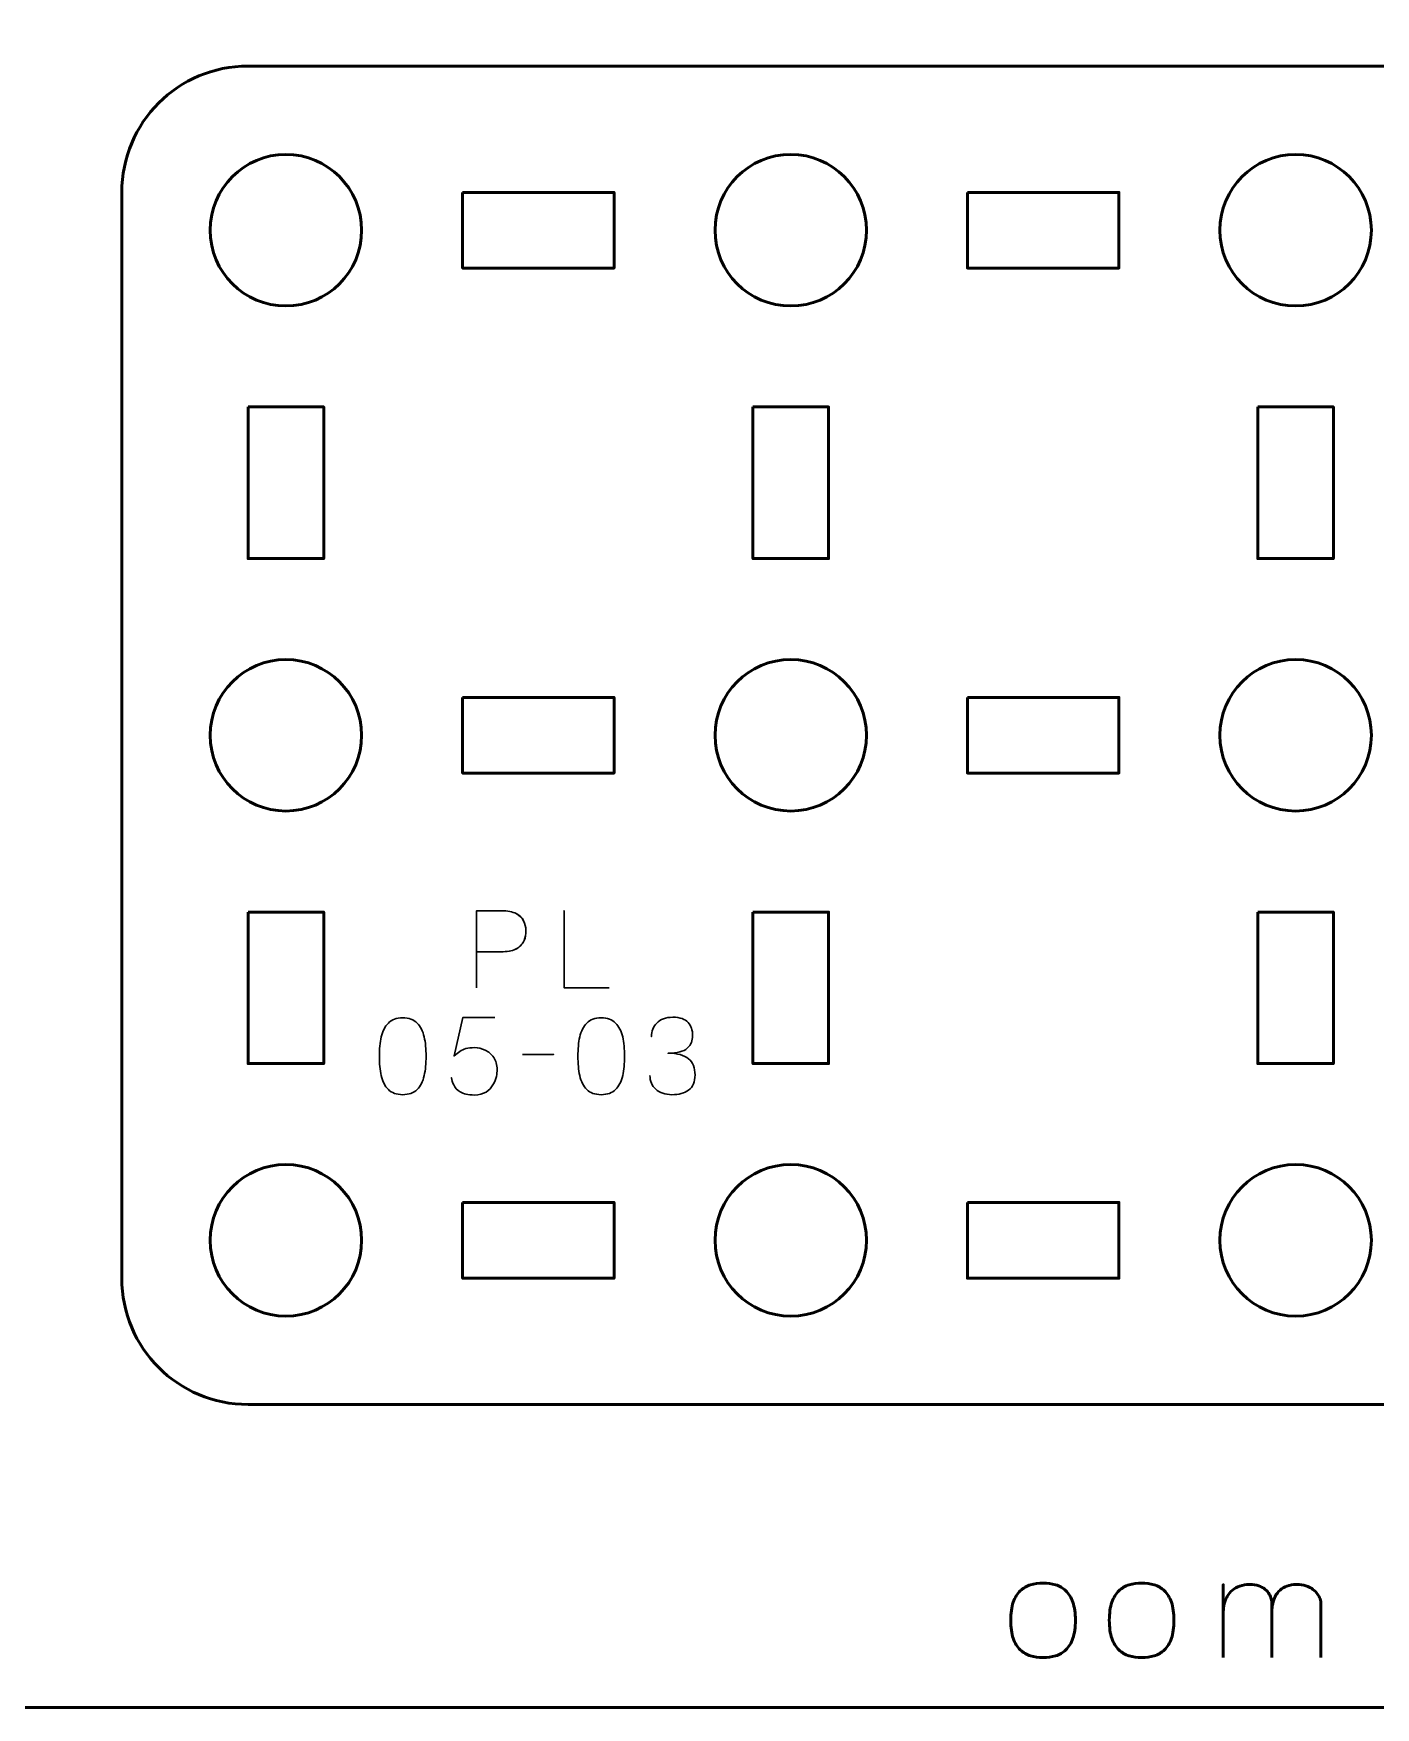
# Model space of a CAD drawing. Header units: centimetres. Extents: x -21 to 0, y -29.7 to 0.
# Drawn here: x -10.5 to -5.18, y -29.7 to -23.07 of the extents above; entities that cross this region are included whole.
import ezdxf

# ---------------------------------------------------------------- set-up
doc = ezdxf.new("R2010")
doc.units = ezdxf.units.CM
doc.header["$MEASUREMENT"] = 0
doc.layers.add('Layer 1', color=7, linetype='Continuous')

msp = doc.modelspace()

# ---------------------------------------------------------------- linework, layer by layer
at = {"layer": 'Layer 1', "color": 22, "lineweight": 53}
msp.add_open_spline([(-21.00003, -29.19996), (-21.00003, -29.19996), (-21.00003, -0.49992), (-21.00003, -0.49992), (-21.00003, -0.49992), (-21.00003, -0.22295), (-20.77694, 0.00004), (-20.49994, 0.00004), (-20.49994, 0.00004), (-20.49994, 0.00004), (-0.50008, 0.00004), (-0.50008, 0.00004), (-0.50008, 0.00004), (-0.22294, 0.00004), (0.00002, -0.22295), (0.00002, -0.49992), (0.00002, -0.49992), (0.00002, -0.49992), (0.00002, -29.19996), (0.00002, -29.19996), (0.00002, -29.19996), (0.00002, -29.47696), (-0.22294, -29.70005), (-0.50008, -29.70005), (-0.50008, -29.70005), (-0.50008, -29.70005), (-20.49994, -29.70005), (-20.49994, -29.70005), (-20.49994, -29.70005), (-20.77694, -29.70005), (-21.00003, -29.47696), (-21.00003, -29.19996)], degree=3, knots=[0, 0, 0, 0, 0.125, 0.125, 0.125, 0.125, 0.25, 0.25, 0.25, 0.25, 0.375, 0.375, 0.375, 0.375, 0.5, 0.5, 0.5, 0.5, 0.625, 0.625, 0.625, 0.625, 0.75, 0.75, 0.75, 0.75, 0.875, 0.875, 0.875, 0.875, 1, 1, 1, 1], dxfattribs=at)
at = {"layer": 'Layer 1', "color": 114, "lineweight": 53}
msp.add_open_spline([(-9.64997, -23.19996), (-9.64997, -23.19996), (-1.35007, -23.19996), (-1.35007, -23.19996), (-1.35007, -23.19996), (-1.07307, -23.19996), (-0.84997, -23.42305), (-0.84997, -23.70005), (-0.84997, -23.70005), (-0.84997, -23.70005), (-0.84997, -27.99991), (-0.84997, -27.99991), (-0.84997, -27.99991), (-0.84997, -28.27705), (-1.07307, -28.50001), (-1.35007, -28.50001), (-1.35007, -28.50001), (-1.35007, -28.50001), (-9.64997, -28.50001), (-9.64997, -28.50001), (-9.64997, -28.50001), (-9.92697, -28.50001), (-10.15007, -28.27705), (-10.15007, -27.99991), (-10.15007, -27.99991), (-10.15007, -27.99991), (-10.15007, -23.70005), (-10.15007, -23.70005), (-10.15007, -23.70005), (-10.15007, -23.42305), (-9.92697, -23.19996), (-9.64997, -23.19996)], degree=3, knots=[0, 0, 0, 0, 0.125, 0.125, 0.125, 0.125, 0.25, 0.25, 0.25, 0.25, 0.375, 0.375, 0.375, 0.375, 0.5, 0.5, 0.5, 0.5, 0.625, 0.625, 0.625, 0.625, 0.75, 0.75, 0.75, 0.75, 0.875, 0.875, 0.875, 0.875, 1, 1, 1, 1], dxfattribs=at)
at = {"layer": 'Layer 1', "lineweight": 53}
for points in [[(-9.20004, -23.84999), (-9.20004, -24.01576), (-9.33427, -24.14999), (-9.50004, -24.14999), (-9.50004, -24.14999), (-9.6657, -24.14999), (-9.80004, -24.01576), (-9.80004, -23.84999), (-9.80004, -23.84999), (-9.80004, -23.68432), (-9.6657, -23.54998), (-9.50004, -23.54998), (-9.50004, -23.54998), (-9.33427, -23.54998), (-9.20004, -23.68432), (-9.20004, -23.84999)], [(-7.19996, -23.84999), (-7.19996, -24.01576), (-7.33434, -24.14999), (-7.49997, -24.14999), (-7.49997, -24.14999), (-7.66574, -24.14999), (-7.79997, -24.01576), (-7.79997, -23.84999), (-7.79997, -23.84999), (-7.79997, -23.68432), (-7.66574, -23.54998), (-7.49997, -23.54998), (-7.49997, -23.54998), (-7.33434, -23.54998), (-7.19996, -23.68432), (-7.19996, -23.84999)], [(-5.20004, -23.84999), (-5.20004, -24.01576), (-5.33438, -24.14999), (-5.50003, -24.14999), (-5.50003, -24.14999), (-5.66566, -24.14999), (-5.80004, -24.01576), (-5.80004, -23.84999), (-5.80004, -23.84999), (-5.80004, -23.68432), (-5.66566, -23.54998), (-5.50003, -23.54998), (-5.50003, -23.54998), (-5.33438, -23.54998), (-5.20004, -23.68432), (-5.20004, -23.84999)], [(-8.80002, -23.70005), (-8.80002, -23.70005), (-8.20002, -23.70005), (-8.20002, -23.70005), (-8.20002, -23.70005), (-8.20002, -23.70005), (-8.20002, -24.00006), (-8.20002, -24.00006), (-8.20002, -24.00006), (-8.20002, -24.00006), (-8.80002, -24.00006), (-8.80002, -24.00006), (-8.80002, -24.00006), (-8.80002, -24.00006), (-8.80002, -23.70005), (-8.80002, -23.70005)], [(-6.80006, -23.70005), (-6.80006, -23.70005), (-6.20005, -23.70005), (-6.20005, -23.70005), (-6.20005, -23.70005), (-6.20005, -23.70005), (-6.20005, -24.00006), (-6.20005, -24.00006), (-6.20005, -24.00006), (-6.20005, -24.00006), (-6.80006, -24.00006), (-6.80006, -24.00006), (-6.80006, -24.00006), (-6.80006, -24.00006), (-6.80006, -23.70005), (-6.80006, -23.70005)], [(-9.64997, -24.55), (-9.64997, -24.55), (-9.34997, -24.55), (-9.34997, -24.55), (-9.34997, -24.55), (-9.34997, -24.55), (-9.34997, -25.15001), (-9.34997, -25.15001), (-9.34997, -25.15001), (-9.34997, -25.15001), (-9.64997, -25.15001), (-9.64997, -25.15001), (-9.64997, -25.15001), (-9.64997, -25.15001), (-9.64997, -24.55), (-9.64997, -24.55)], [(-7.65004, -24.55), (-7.65004, -24.55), (-7.35004, -24.55), (-7.35004, -24.55), (-7.35004, -24.55), (-7.35004, -24.55), (-7.35004, -25.15001), (-7.35004, -25.15001), (-7.35004, -25.15001), (-7.35004, -25.15001), (-7.65004, -25.15001), (-7.65004, -25.15001), (-7.65004, -25.15001), (-7.65004, -25.15001), (-7.65004, -24.55), (-7.65004, -24.55)], [(-5.65011, -24.55), (-5.65011, -24.55), (-5.35011, -24.55), (-5.35011, -24.55), (-5.35011, -24.55), (-5.35011, -24.55), (-5.35011, -25.15001), (-5.35011, -25.15001), (-5.35011, -25.15001), (-5.35011, -25.15001), (-5.65011, -25.15001), (-5.65011, -25.15001), (-5.65011, -25.15001), (-5.65011, -25.15001), (-5.65011, -24.55), (-5.65011, -24.55)], [(-9.20004, -25.85006), (-9.20004, -26.01569), (-9.33427, -26.15006), (-9.50004, -26.15006), (-9.50004, -26.15006), (-9.6657, -26.15006), (-9.80004, -26.01569), (-9.80004, -25.85006), (-9.80004, -25.85006), (-9.80004, -25.68429), (-9.6657, -25.55006), (-9.50004, -25.55006), (-9.50004, -25.55006), (-9.33427, -25.55006), (-9.20004, -25.68429), (-9.20004, -25.85006)], [(-7.19996, -25.85006), (-7.19996, -26.01569), (-7.33434, -26.15006), (-7.49997, -26.15006), (-7.49997, -26.15006), (-7.66574, -26.15006), (-7.79997, -26.01569), (-7.79997, -25.85006), (-7.79997, -25.85006), (-7.79997, -25.68429), (-7.66574, -25.55006), (-7.49997, -25.55006), (-7.49997, -25.55006), (-7.33434, -25.55006), (-7.19996, -25.68429), (-7.19996, -25.85006)], [(-5.20004, -25.85006), (-5.20004, -26.01569), (-5.33438, -26.15006), (-5.50003, -26.15006), (-5.50003, -26.15006), (-5.66566, -26.15006), (-5.80004, -26.01569), (-5.80004, -25.85006), (-5.80004, -25.85006), (-5.80004, -25.68429), (-5.66566, -25.55006), (-5.50003, -25.55006), (-5.50003, -25.55006), (-5.33438, -25.55006), (-5.20004, -25.68429), (-5.20004, -25.85006)], [(-8.80002, -25.69999), (-8.80002, -25.69999), (-8.20002, -25.69999), (-8.20002, -25.69999), (-8.20002, -25.69999), (-8.20002, -25.69999), (-8.20002, -25.99999), (-8.20002, -25.99999), (-8.20002, -25.99999), (-8.20002, -25.99999), (-8.80002, -25.99999), (-8.80002, -25.99999), (-8.80002, -25.99999), (-8.80002, -25.99999), (-8.80002, -25.69999), (-8.80002, -25.69999)], [(-6.80006, -25.69999), (-6.80006, -25.69999), (-6.20005, -25.69999), (-6.20005, -25.69999), (-6.20005, -25.69999), (-6.20005, -25.69999), (-6.20005, -25.99999), (-6.20005, -25.99999), (-6.20005, -25.99999), (-6.20005, -25.99999), (-6.80006, -25.99999), (-6.80006, -25.99999), (-6.80006, -25.99999), (-6.80006, -25.99999), (-6.80006, -25.69999), (-6.80006, -25.69999)], [(-9.64997, -26.54997), (-9.64997, -26.54997), (-9.34997, -26.54997), (-9.34997, -26.54997), (-9.34997, -26.54997), (-9.34997, -26.54997), (-9.34997, -27.14997), (-9.34997, -27.14997), (-9.34997, -27.14997), (-9.34997, -27.14997), (-9.64997, -27.14997), (-9.64997, -27.14997), (-9.64997, -27.14997), (-9.64997, -27.14997), (-9.64997, -26.54997), (-9.64997, -26.54997)], [(-7.65004, -26.54997), (-7.65004, -26.54997), (-7.35004, -26.54997), (-7.35004, -26.54997), (-7.35004, -26.54997), (-7.35004, -26.54997), (-7.35004, -27.14997), (-7.35004, -27.14997), (-7.35004, -27.14997), (-7.35004, -27.14997), (-7.65004, -27.14997), (-7.65004, -27.14997), (-7.65004, -27.14997), (-7.65004, -27.14997), (-7.65004, -26.54997), (-7.65004, -26.54997)], [(-5.65011, -26.54997), (-5.65011, -26.54997), (-5.35011, -26.54997), (-5.35011, -26.54997), (-5.35011, -26.54997), (-5.35011, -26.54997), (-5.35011, -27.14997), (-5.35011, -27.14997), (-5.35011, -27.14997), (-5.35011, -27.14997), (-5.65011, -27.14997), (-5.65011, -27.14997), (-5.65011, -27.14997), (-5.65011, -27.14997), (-5.65011, -26.54997), (-5.65011, -26.54997)], [(-9.20004, -27.84999), (-9.20004, -28.01565), (-9.33427, -28.14998), (-9.50004, -28.14998), (-9.50004, -28.14998), (-9.6657, -28.14998), (-9.80004, -28.01565), (-9.80004, -27.84999), (-9.80004, -27.84999), (-9.80004, -27.68436), (-9.6657, -27.54999), (-9.50004, -27.54999), (-9.50004, -27.54999), (-9.33427, -27.54999), (-9.20004, -27.68436), (-9.20004, -27.84999)], [(-7.19996, -27.84999), (-7.19996, -28.01565), (-7.33434, -28.14998), (-7.49997, -28.14998), (-7.49997, -28.14998), (-7.66574, -28.14998), (-7.79997, -28.01565), (-7.79997, -27.84999), (-7.79997, -27.84999), (-7.79997, -27.68436), (-7.66574, -27.54999), (-7.49997, -27.54999), (-7.49997, -27.54999), (-7.33434, -27.54999), (-7.19996, -27.68436), (-7.19996, -27.84999)], [(-5.20004, -27.84999), (-5.20004, -28.01565), (-5.33438, -28.14998), (-5.50003, -28.14998), (-5.50003, -28.14998), (-5.66566, -28.14998), (-5.80004, -28.01565), (-5.80004, -27.84999), (-5.80004, -27.84999), (-5.80004, -27.68436), (-5.66566, -27.54999), (-5.50003, -27.54999), (-5.50003, -27.54999), (-5.33438, -27.54999), (-5.20004, -27.68436), (-5.20004, -27.84999)], [(-8.80002, -27.69992), (-8.80002, -27.69992), (-8.20002, -27.69992), (-8.20002, -27.69992), (-8.20002, -27.69992), (-8.20002, -27.69992), (-8.20002, -27.99991), (-8.20002, -27.99991), (-8.20002, -27.99991), (-8.20002, -27.99991), (-8.80002, -27.99991), (-8.80002, -27.99991), (-8.80002, -27.99991), (-8.80002, -27.99991), (-8.80002, -27.69992), (-8.80002, -27.69992)], [(-6.80006, -27.69992), (-6.80006, -27.69992), (-6.20005, -27.69992), (-6.20005, -27.69992), (-6.20005, -27.69992), (-6.20005, -27.69992), (-6.20005, -27.99991), (-6.20005, -27.99991), (-6.20005, -27.99991), (-6.20005, -27.99991), (-6.80006, -27.99991), (-6.80006, -27.99991), (-6.80006, -27.99991), (-6.80006, -27.99991), (-6.80006, -27.69992), (-6.80006, -27.69992)]]:
    msp.add_open_spline(points, degree=3, knots=[0, 0, 0, 0, 0.25, 0.25, 0.25, 0.25, 0.5, 0.5, 0.5, 0.5, 0.75, 0.75, 0.75, 0.75, 1, 1, 1, 1], dxfattribs=at)
at = {"layer": 'Layer 1', "color": 40, "lineweight": 30}
for points, knots in [([(-8.7446, -26.84997), (-8.7446, -26.84997), (-8.7446, -26.54471), (-8.7446, -26.54471), (-8.7446, -26.54471), (-8.7446, -26.54471), (-8.64731, -26.54471), (-8.64731, -26.54471), (-8.64731, -26.54471), (-8.62169, -26.545), (-8.60169, -26.54874), (-8.58751, -26.5559), (-8.58751, -26.5559), (-8.57361, -26.5632), (-8.5638, -26.57269), (-8.55816, -26.58454), (-8.55816, -26.58454), (-8.55266, -26.5964), (-8.54962, -26.60924), (-8.54906, -26.62299), (-8.54906, -26.62299), (-8.54839, -26.63707), (-8.55071, -26.65041), (-8.55622, -26.66311), (-8.55622, -26.66311), (-8.56176, -26.67577), (-8.57125, -26.68625), (-8.58448, -26.6944), (-8.58448, -26.6944), (-8.59799, -26.70251), (-8.61619, -26.70664), (-8.63933, -26.70692), (-8.63933, -26.70692), (-8.63933, -26.70692), (-8.7446, -26.70692), (-8.7446, -26.70692), (-8.7446, -26.70692), (-8.7446, -26.70692), (-8.63933, -26.70692), (-8.63933, -26.70692), (-8.63933, -26.70692), (-8.61658, -26.70664), (-8.59855, -26.70251), (-8.58504, -26.6944), (-8.58504, -26.6944), (-8.57167, -26.68625), (-8.56215, -26.67577), (-8.5565, -26.66311), (-8.5565, -26.66311), (-8.551, -26.65041), (-8.54853, -26.63707), (-8.54906, -26.62299), (-8.54906, -26.62299), (-8.54962, -26.60924), (-8.55266, -26.5964), (-8.5583, -26.58454), (-8.5583, -26.58454), (-8.56409, -26.57269), (-8.574, -26.5632), (-8.58793, -26.5559), (-8.58793, -26.5559), (-8.60211, -26.54874), (-8.62198, -26.545), (-8.64731, -26.54471), (-8.64731, -26.54471), (-8.64731, -26.54471), (-8.7446, -26.54471), (-8.7446, -26.54471), (-8.7446, -26.54471), (-8.7446, -26.54471), (-8.7446, -26.84997), (-8.7446, -26.84997)], [0, 0, 0, 0, 0.0555556, 0.0555556, 0.0555556, 0.0555556, 0.1111111, 0.1111111, 0.1111111, 0.1111111, 0.1666667, 0.1666667, 0.1666667, 0.1666667, 0.2222222, 0.2222222, 0.2222222, 0.2222222, 0.2777778, 0.2777778, 0.2777778, 0.2777778, 0.3333333, 0.3333333, 0.3333333, 0.3333333, 0.3888889, 0.3888889, 0.3888889, 0.3888889, 0.4444444, 0.4444444, 0.4444444, 0.4444444, 0.5, 0.5, 0.5, 0.5, 0.5555556, 0.5555556, 0.5555556, 0.5555556, 0.6111111, 0.6111111, 0.6111111, 0.6111111, 0.6666667, 0.6666667, 0.6666667, 0.6666667, 0.7222222, 0.7222222, 0.7222222, 0.7222222, 0.7777778, 0.7777778, 0.7777778, 0.7777778, 0.8333333, 0.8333333, 0.8333333, 0.8333333, 0.8888889, 0.8888889, 0.8888889, 0.8888889, 0.9444444, 0.9444444, 0.9444444, 0.9444444, 1, 1, 1, 1]), ([(-8.21999, -26.84997), (-8.21999, -26.84997), (-8.39817, -26.84997), (-8.39817, -26.84997), (-8.39817, -26.84997), (-8.39817, -26.84997), (-8.39817, -26.54471), (-8.39817, -26.54471), (-8.39817, -26.54471), (-8.39817, -26.54471), (-8.39817, -26.84997), (-8.39817, -26.84997), (-8.39817, -26.84997), (-8.39817, -26.84997), (-8.21999, -26.84997), (-8.21999, -26.84997)], [0, 0, 0, 0, 0.25, 0.25, 0.25, 0.25, 0.5, 0.5, 0.5, 0.5, 0.75, 0.75, 0.75, 0.75, 1, 1, 1, 1]), ([(-9.03716, -27.27331), (-9.01264, -27.27302), (-8.99363, -27.26614), (-8.98012, -27.25263), (-8.98012, -27.25263), (-8.96675, -27.23912), (-8.9574, -27.22092), (-8.95214, -27.19792), (-8.95214, -27.19792), (-8.94706, -27.17506), (-8.94456, -27.14941), (-8.94484, -27.12087), (-8.94484, -27.12087), (-8.94456, -27.09279), (-8.94706, -27.06714), (-8.95214, -27.04414), (-8.95214, -27.04414), (-8.9574, -27.02139), (-8.96675, -27.00318), (-8.98012, -26.98943), (-8.98012, -26.98943), (-8.99363, -26.97591), (-9.01264, -26.96889), (-9.03716, -26.96847), (-9.03716, -26.96847), (-9.06182, -26.96889), (-9.08087, -26.97591), (-9.0942, -26.98943), (-9.0942, -26.98943), (-9.10772, -27.00318), (-9.11696, -27.02139), (-9.12204, -27.04414), (-9.12204, -27.04414), (-9.12729, -27.06714), (-9.12976, -27.09279), (-9.12938, -27.12087), (-9.12938, -27.12087), (-9.12976, -27.14941), (-9.12729, -27.17506), (-9.12204, -27.19792), (-9.12204, -27.19792), (-9.11696, -27.22092), (-9.10772, -27.23912), (-9.0942, -27.25263), (-9.0942, -27.25263), (-9.08087, -27.26614), (-9.06182, -27.27302), (-9.03716, -27.27331)], [0, 0, 0, 0, 0.0833333, 0.0833333, 0.0833333, 0.0833333, 0.1666667, 0.1666667, 0.1666667, 0.1666667, 0.25, 0.25, 0.25, 0.25, 0.3333333, 0.3333333, 0.3333333, 0.3333333, 0.4166667, 0.4166667, 0.4166667, 0.4166667, 0.5, 0.5, 0.5, 0.5, 0.5833333, 0.5833333, 0.5833333, 0.5833333, 0.6666667, 0.6666667, 0.6666667, 0.6666667, 0.75, 0.75, 0.75, 0.75, 0.8333333, 0.8333333, 0.8333333, 0.8333333, 0.9166667, 0.9166667, 0.9166667, 0.9166667, 1, 1, 1, 1]), ([(-9.03716, -27.27331), (-9.01264, -27.27302), (-8.99363, -27.26614), (-8.98012, -27.25263), (-8.98012, -27.25263), (-8.96675, -27.23912), (-8.9574, -27.22092), (-8.95214, -27.19792), (-8.95214, -27.19792), (-8.94706, -27.17506), (-8.94456, -27.14941), (-8.94484, -27.12087), (-8.94484, -27.12087), (-8.94456, -27.09279), (-8.94706, -27.06714), (-8.95214, -27.04414), (-8.95214, -27.04414), (-8.9574, -27.02139), (-8.96675, -27.00318), (-8.98012, -26.98943), (-8.98012, -26.98943), (-8.99363, -26.97591), (-9.01264, -26.96889), (-9.03716, -26.96847), (-9.03716, -26.96847), (-9.06182, -26.96889), (-9.08087, -26.97591), (-9.0942, -26.98943), (-9.0942, -26.98943), (-9.10772, -27.00318), (-9.11696, -27.02139), (-9.12204, -27.04414), (-9.12204, -27.04414), (-9.12729, -27.06714), (-9.12976, -27.09279), (-9.12938, -27.12087), (-9.12938, -27.12087), (-9.12976, -27.14941), (-9.12729, -27.17506), (-9.12204, -27.19792), (-9.12204, -27.19792), (-9.11696, -27.22092), (-9.10772, -27.23912), (-9.0942, -27.25263), (-9.0942, -27.25263), (-9.08087, -27.26614), (-9.06182, -27.27302), (-9.03716, -27.27331)], [0, 0, 0, 0, 0.0833333, 0.0833333, 0.0833333, 0.0833333, 0.1666667, 0.1666667, 0.1666667, 0.1666667, 0.25, 0.25, 0.25, 0.25, 0.3333333, 0.3333333, 0.3333333, 0.3333333, 0.4166667, 0.4166667, 0.4166667, 0.4166667, 0.5, 0.5, 0.5, 0.5, 0.5833333, 0.5833333, 0.5833333, 0.5833333, 0.6666667, 0.6666667, 0.6666667, 0.6666667, 0.75, 0.75, 0.75, 0.75, 0.8333333, 0.8333333, 0.8333333, 0.8333333, 0.9166667, 0.9166667, 0.9166667, 0.9166667, 1, 1, 1, 1]), ([(-8.67267, -26.96805), (-8.67267, -26.96805), (-8.79974, -26.96805), (-8.79974, -26.96805), (-8.79974, -26.96805), (-8.79974, -26.96805), (-8.8335, -27.11964), (-8.8335, -27.11964), (-8.8335, -27.11964), (-8.82578, -27.11304), (-8.81833, -27.10711), (-8.81103, -27.10214), (-8.81103, -27.10214), (-8.80401, -27.0973), (-8.79586, -27.0936), (-8.78665, -27.09099), (-8.78665, -27.09099), (-8.77755, -27.08849), (-8.76612, -27.08725), (-8.75233, -27.08697), (-8.75233, -27.08697), (-8.73815, -27.08711), (-8.72421, -27.09028), (-8.71056, -27.09663), (-8.71056, -27.09663), (-8.69708, -27.10313), (-8.68576, -27.11276), (-8.6768, -27.12556), (-8.6768, -27.12556), (-8.66798, -27.13865), (-8.66332, -27.15505), (-8.6629, -27.17463), (-8.6629, -27.17463), (-8.6629, -27.18151), (-8.66413, -27.19033), (-8.66636, -27.20123), (-8.66636, -27.20123), (-8.66883, -27.2121), (-8.67323, -27.22314), (-8.67958, -27.23429), (-8.67958, -27.23429), (-8.68604, -27.24561), (-8.69514, -27.2551), (-8.707, -27.26269), (-8.707, -27.26269), (-8.71899, -27.27041), (-8.73441, -27.27426), (-8.75314, -27.27454), (-8.75314, -27.27454), (-8.77822, -27.27412), (-8.79699, -27.27013), (-8.80937, -27.2624), (-8.80937, -27.2624), (-8.82207, -27.25468), (-8.83061, -27.24547), (-8.83516, -27.23485), (-8.83516, -27.23485), (-8.83996, -27.22438), (-8.84299, -27.21485), (-8.84412, -27.20603), (-8.84412, -27.20603), (-8.84299, -27.21485), (-8.83996, -27.22438), (-8.83516, -27.23485), (-8.83516, -27.23485), (-8.83061, -27.24547), (-8.82207, -27.25468), (-8.80937, -27.2624), (-8.80937, -27.2624), (-8.79699, -27.27013), (-8.77822, -27.27412), (-8.75314, -27.27454), (-8.75314, -27.27454), (-8.73441, -27.27426), (-8.71899, -27.27041), (-8.707, -27.26269), (-8.707, -27.26269), (-8.69514, -27.2551), (-8.68604, -27.24561), (-8.67958, -27.23429), (-8.67958, -27.23429), (-8.67323, -27.22314), (-8.66883, -27.2121), (-8.66636, -27.20123), (-8.66636, -27.20123), (-8.66413, -27.19033), (-8.6629, -27.18151), (-8.6629, -27.17463), (-8.6629, -27.17463), (-8.66332, -27.15505), (-8.66798, -27.13865), (-8.6768, -27.12556), (-8.6768, -27.12556), (-8.68576, -27.11276), (-8.69708, -27.10313), (-8.71056, -27.09663), (-8.71056, -27.09663), (-8.72421, -27.09028), (-8.73815, -27.08711), (-8.75233, -27.08697), (-8.75233, -27.08697), (-8.76612, -27.08725), (-8.77755, -27.08849), (-8.78665, -27.09099), (-8.78665, -27.09099), (-8.79586, -27.0936), (-8.80401, -27.0973), (-8.81103, -27.10214), (-8.81103, -27.10214), (-8.81833, -27.10711), (-8.82578, -27.11304), (-8.8335, -27.11964), (-8.8335, -27.11964), (-8.8335, -27.11964), (-8.79974, -26.96805), (-8.79974, -26.96805), (-8.79974, -26.96805), (-8.79974, -26.96805), (-8.67267, -26.96805), (-8.67267, -26.96805)], [0, 0, 0, 0, 0.0333333, 0.0333333, 0.0333333, 0.0333333, 0.0666667, 0.0666667, 0.0666667, 0.0666667, 0.1, 0.1, 0.1, 0.1, 0.1333333, 0.1333333, 0.1333333, 0.1333333, 0.1666667, 0.1666667, 0.1666667, 0.1666667, 0.2, 0.2, 0.2, 0.2, 0.2333333, 0.2333333, 0.2333333, 0.2333333, 0.2666667, 0.2666667, 0.2666667, 0.2666667, 0.3, 0.3, 0.3, 0.3, 0.3333333, 0.3333333, 0.3333333, 0.3333333, 0.3666667, 0.3666667, 0.3666667, 0.3666667, 0.4, 0.4, 0.4, 0.4, 0.4333333, 0.4333333, 0.4333333, 0.4333333, 0.4666667, 0.4666667, 0.4666667, 0.4666667, 0.5, 0.5, 0.5, 0.5, 0.5333333, 0.5333333, 0.5333333, 0.5333333, 0.5666667, 0.5666667, 0.5666667, 0.5666667, 0.6, 0.6, 0.6, 0.6, 0.6333333, 0.6333333, 0.6333333, 0.6333333, 0.6666667, 0.6666667, 0.6666667, 0.6666667, 0.7, 0.7, 0.7, 0.7, 0.7333333, 0.7333333, 0.7333333, 0.7333333, 0.7666667, 0.7666667, 0.7666667, 0.7666667, 0.8, 0.8, 0.8, 0.8, 0.8333333, 0.8333333, 0.8333333, 0.8333333, 0.8666667, 0.8666667, 0.8666667, 0.8666667, 0.9, 0.9, 0.9, 0.9, 0.9333333, 0.9333333, 0.9333333, 0.9333333, 0.9666667, 0.9666667, 0.9666667, 0.9666667, 1, 1, 1, 1]), ([(-8.25085, -27.27331), (-8.22634, -27.27302), (-8.20732, -27.26614), (-8.19381, -27.25263), (-8.19381, -27.25263), (-8.18044, -27.23912), (-8.17106, -27.22092), (-8.16583, -27.19792), (-8.16583, -27.19792), (-8.16072, -27.17506), (-8.15825, -27.14941), (-8.15853, -27.12087), (-8.15853, -27.12087), (-8.15825, -27.09279), (-8.16072, -27.06714), (-8.16583, -27.04414), (-8.16583, -27.04414), (-8.17106, -27.02139), (-8.18044, -27.00318), (-8.19381, -26.98943), (-8.19381, -26.98943), (-8.20732, -26.97591), (-8.22634, -26.96889), (-8.25085, -26.96847), (-8.25085, -26.96847), (-8.27551, -26.96889), (-8.29453, -26.97591), (-8.3079, -26.98943), (-8.3079, -26.98943), (-8.32141, -27.00318), (-8.33065, -27.02139), (-8.33573, -27.04414), (-8.33573, -27.04414), (-8.34099, -27.06714), (-8.34346, -27.09279), (-8.34303, -27.12087), (-8.34303, -27.12087), (-8.34346, -27.14941), (-8.34099, -27.17506), (-8.33573, -27.19792), (-8.33573, -27.19792), (-8.33065, -27.22092), (-8.32141, -27.23912), (-8.3079, -27.25263), (-8.3079, -27.25263), (-8.29453, -27.26614), (-8.27551, -27.27302), (-8.25085, -27.27331)], [0, 0, 0, 0, 0.0833333, 0.0833333, 0.0833333, 0.0833333, 0.1666667, 0.1666667, 0.1666667, 0.1666667, 0.25, 0.25, 0.25, 0.25, 0.3333333, 0.3333333, 0.3333333, 0.3333333, 0.4166667, 0.4166667, 0.4166667, 0.4166667, 0.5, 0.5, 0.5, 0.5, 0.5833333, 0.5833333, 0.5833333, 0.5833333, 0.6666667, 0.6666667, 0.6666667, 0.6666667, 0.75, 0.75, 0.75, 0.75, 0.8333333, 0.8333333, 0.8333333, 0.8333333, 0.9166667, 0.9166667, 0.9166667, 0.9166667, 1, 1, 1, 1]), ([(-8.25085, -27.27331), (-8.22634, -27.27302), (-8.20732, -27.26614), (-8.19381, -27.25263), (-8.19381, -27.25263), (-8.18044, -27.23912), (-8.17106, -27.22092), (-8.16583, -27.19792), (-8.16583, -27.19792), (-8.16072, -27.17506), (-8.15825, -27.14941), (-8.15853, -27.12087), (-8.15853, -27.12087), (-8.15825, -27.09279), (-8.16072, -27.06714), (-8.16583, -27.04414), (-8.16583, -27.04414), (-8.17106, -27.02139), (-8.18044, -27.00318), (-8.19381, -26.98943), (-8.19381, -26.98943), (-8.20732, -26.97591), (-8.22634, -26.96889), (-8.25085, -26.96847), (-8.25085, -26.96847), (-8.27551, -26.96889), (-8.29453, -26.97591), (-8.3079, -26.98943), (-8.3079, -26.98943), (-8.32141, -27.00318), (-8.33065, -27.02139), (-8.33573, -27.04414), (-8.33573, -27.04414), (-8.34099, -27.06714), (-8.34346, -27.09279), (-8.34303, -27.12087), (-8.34303, -27.12087), (-8.34346, -27.14941), (-8.34099, -27.17506), (-8.33573, -27.19792), (-8.33573, -27.19792), (-8.33065, -27.22092), (-8.32141, -27.23912), (-8.3079, -27.25263), (-8.3079, -27.25263), (-8.29453, -27.26614), (-8.27551, -27.27302), (-8.25085, -27.27331)], [0, 0, 0, 0, 0.0833333, 0.0833333, 0.0833333, 0.0833333, 0.1666667, 0.1666667, 0.1666667, 0.1666667, 0.25, 0.25, 0.25, 0.25, 0.3333333, 0.3333333, 0.3333333, 0.3333333, 0.4166667, 0.4166667, 0.4166667, 0.4166667, 0.5, 0.5, 0.5, 0.5, 0.5833333, 0.5833333, 0.5833333, 0.5833333, 0.6666667, 0.6666667, 0.6666667, 0.6666667, 0.75, 0.75, 0.75, 0.75, 0.8333333, 0.8333333, 0.8333333, 0.8333333, 0.9166667, 0.9166667, 0.9166667, 0.9166667, 1, 1, 1, 1]), ([(-8.05781, -27.19668), (-8.05781, -27.21968), (-8.05009, -27.23817), (-8.03464, -27.25193), (-8.03464, -27.25193), (-8.0195, -27.266), (-7.99812, -27.27302), (-7.97057, -27.27331), (-7.97057, -27.27331), (-7.94327, -27.27345), (-7.92122, -27.26738), (-7.90457, -27.2551), (-7.90457, -27.2551), (-7.88816, -27.24272), (-7.87977, -27.22272), (-7.8792, -27.19502), (-7.8792, -27.19502), (-7.8792, -27.16705), (-7.88774, -27.14571), (-7.90496, -27.13107), (-7.90496, -27.13107), (-7.92235, -27.11646), (-7.94933, -27.10916), (-7.98585, -27.10902), (-7.98585, -27.10902), (-7.9499, -27.10891), (-7.92453, -27.10228), (-7.90993, -27.08933), (-7.90993, -27.08933), (-7.89547, -27.07638), (-7.88845, -27.05956), (-7.88883, -27.03874), (-7.88883, -27.03874), (-7.88873, -27.01807), (-7.89465, -27.001), (-7.90647, -26.98734), (-7.90647, -26.98734), (-7.91861, -26.97397), (-7.93886, -26.96695), (-7.96726, -26.96642), (-7.96726, -26.96642), (-7.99594, -26.96709), (-8.01714, -26.97482), (-8.03107, -26.98957), (-8.03107, -26.98957), (-8.04511, -27.00431), (-8.05199, -27.02209), (-8.05189, -27.04301), (-8.05189, -27.04301), (-8.05199, -27.02209), (-8.04511, -27.00431), (-8.03107, -26.98957), (-8.03107, -26.98957), (-8.01714, -26.97482), (-7.99594, -26.96709), (-7.96726, -26.96642), (-7.96726, -26.96642), (-7.93886, -26.96695), (-7.91861, -26.97397), (-7.90647, -26.98734), (-7.90647, -26.98734), (-7.89465, -27.001), (-7.88873, -27.01807), (-7.88883, -27.03874), (-7.88883, -27.03874), (-7.88845, -27.05956), (-7.89547, -27.07638), (-7.90993, -27.08933), (-7.90993, -27.08933), (-7.92453, -27.10228), (-7.9499, -27.10891), (-7.98585, -27.10902), (-7.98585, -27.10902), (-7.94933, -27.10916), (-7.92235, -27.11646), (-7.90496, -27.13107), (-7.90496, -27.13107), (-7.88774, -27.14571), (-7.8792, -27.16705), (-7.8792, -27.19502), (-7.8792, -27.19502), (-7.87977, -27.22272), (-7.88816, -27.24272), (-7.90457, -27.2551), (-7.90457, -27.2551), (-7.92122, -27.26738), (-7.94327, -27.27345), (-7.97057, -27.27331), (-7.97057, -27.27331), (-7.99812, -27.27302), (-8.0195, -27.266), (-8.03464, -27.25193), (-8.03464, -27.25193), (-8.05009, -27.23817), (-8.05781, -27.21968), (-8.05781, -27.19668)], [0, 0, 0, 0, 0.0416667, 0.0416667, 0.0416667, 0.0416667, 0.0833333, 0.0833333, 0.0833333, 0.0833333, 0.125, 0.125, 0.125, 0.125, 0.1666667, 0.1666667, 0.1666667, 0.1666667, 0.2083333, 0.2083333, 0.2083333, 0.2083333, 0.25, 0.25, 0.25, 0.25, 0.2916667, 0.2916667, 0.2916667, 0.2916667, 0.3333333, 0.3333333, 0.3333333, 0.3333333, 0.375, 0.375, 0.375, 0.375, 0.4166667, 0.4166667, 0.4166667, 0.4166667, 0.4583333, 0.4583333, 0.4583333, 0.4583333, 0.5, 0.5, 0.5, 0.5, 0.5416667, 0.5416667, 0.5416667, 0.5416667, 0.5833333, 0.5833333, 0.5833333, 0.5833333, 0.625, 0.625, 0.625, 0.625, 0.6666667, 0.6666667, 0.6666667, 0.6666667, 0.7083333, 0.7083333, 0.7083333, 0.7083333, 0.75, 0.75, 0.75, 0.75, 0.7916667, 0.7916667, 0.7916667, 0.7916667, 0.8333333, 0.8333333, 0.8333333, 0.8333333, 0.875, 0.875, 0.875, 0.875, 0.9166667, 0.9166667, 0.9166667, 0.9166667, 0.9583333, 0.9583333, 0.9583333, 0.9583333, 1, 1, 1, 1]), ([(-8.56299, -27.11371), (-8.56299, -27.11371), (-8.4398, -27.11371), (-8.4398, -27.11371), (-8.4398, -27.11371), (-8.4398, -27.11371), (-8.56299, -27.11371), (-8.56299, -27.11371)], [0, 0, 0, 0, 0.5, 0.5, 0.5, 0.5, 1, 1, 1, 1])]:
    msp.add_open_spline(points, degree=3, knots=knots, dxfattribs=at)
at = {"layer": 'Layer 1', "color": 30, "lineweight": 53}
for points, knots in [([(-6.50061, -29.50247), (-6.48283, -29.50256), (-6.46628, -29.50031), (-6.45085, -29.49551), (-6.45085, -29.49551), (-6.43542, -29.49071), (-6.42178, -29.48271), (-6.41011, -29.47152), (-6.41011, -29.47152), (-6.39835, -29.46033), (-6.38923, -29.44518), (-6.38255, -29.42599), (-6.38255, -29.42599), (-6.37597, -29.40689), (-6.37258, -29.38309), (-6.37248, -29.35459), (-6.37248, -29.35459), (-6.37258, -29.32618), (-6.37597, -29.30247), (-6.38255, -29.28347), (-6.38255, -29.28347), (-6.38923, -29.26446), (-6.39835, -29.24932), (-6.41011, -29.23812), (-6.41011, -29.23812), (-6.42178, -29.22702), (-6.43542, -29.21903), (-6.45085, -29.21423), (-6.45085, -29.21423), (-6.46628, -29.20943), (-6.48283, -29.20717), (-6.50061, -29.20727), (-6.50061, -29.20727), (-6.5182, -29.20717), (-6.53476, -29.20943), (-6.55019, -29.21423), (-6.55019, -29.21423), (-6.56562, -29.21903), (-6.57916, -29.22702), (-6.59092, -29.23812), (-6.59092, -29.23812), (-6.60268, -29.24932), (-6.6119, -29.26446), (-6.61858, -29.28347), (-6.61858, -29.28347), (-6.62526, -29.30247), (-6.62865, -29.32618), (-6.62874, -29.35459), (-6.62874, -29.35459), (-6.62865, -29.38309), (-6.62526, -29.40689), (-6.61858, -29.42599), (-6.61858, -29.42599), (-6.6119, -29.44518), (-6.60268, -29.46033), (-6.59092, -29.47152), (-6.59092, -29.47152), (-6.57916, -29.48271), (-6.56562, -29.49071), (-6.55019, -29.49551), (-6.55019, -29.49551), (-6.53476, -29.50031), (-6.5182, -29.50256), (-6.50061, -29.50247)], [0, 0, 0, 0, 0.0625, 0.0625, 0.0625, 0.0625, 0.125, 0.125, 0.125, 0.125, 0.1875, 0.1875, 0.1875, 0.1875, 0.25, 0.25, 0.25, 0.25, 0.3125, 0.3125, 0.3125, 0.3125, 0.375, 0.375, 0.375, 0.375, 0.4375, 0.4375, 0.4375, 0.4375, 0.5, 0.5, 0.5, 0.5, 0.5625, 0.5625, 0.5625, 0.5625, 0.625, 0.625, 0.625, 0.625, 0.6875, 0.6875, 0.6875, 0.6875, 0.75, 0.75, 0.75, 0.75, 0.8125, 0.8125, 0.8125, 0.8125, 0.875, 0.875, 0.875, 0.875, 0.9375, 0.9375, 0.9375, 0.9375, 1, 1, 1, 1]), ([(-6.50061, -29.50247), (-6.48283, -29.50256), (-6.46628, -29.50031), (-6.45085, -29.49551), (-6.45085, -29.49551), (-6.43542, -29.49071), (-6.42178, -29.48271), (-6.41011, -29.47152), (-6.41011, -29.47152), (-6.39835, -29.46033), (-6.38923, -29.44518), (-6.38255, -29.42599), (-6.38255, -29.42599), (-6.37597, -29.40689), (-6.37258, -29.38309), (-6.37248, -29.35459), (-6.37248, -29.35459), (-6.37258, -29.32618), (-6.37597, -29.30247), (-6.38255, -29.28347), (-6.38255, -29.28347), (-6.38923, -29.26446), (-6.39835, -29.24932), (-6.41011, -29.23812), (-6.41011, -29.23812), (-6.42178, -29.22702), (-6.43542, -29.21903), (-6.45085, -29.21423), (-6.45085, -29.21423), (-6.46628, -29.20943), (-6.48283, -29.20717), (-6.50061, -29.20727), (-6.50061, -29.20727), (-6.5182, -29.20717), (-6.53476, -29.20943), (-6.55019, -29.21423), (-6.55019, -29.21423), (-6.56562, -29.21903), (-6.57916, -29.22702), (-6.59092, -29.23812), (-6.59092, -29.23812), (-6.60268, -29.24932), (-6.6119, -29.26446), (-6.61858, -29.28347), (-6.61858, -29.28347), (-6.62526, -29.30247), (-6.62865, -29.32618), (-6.62874, -29.35459), (-6.62874, -29.35459), (-6.62865, -29.38309), (-6.62526, -29.40689), (-6.61858, -29.42599), (-6.61858, -29.42599), (-6.6119, -29.44518), (-6.60268, -29.46033), (-6.59092, -29.47152), (-6.59092, -29.47152), (-6.57916, -29.48271), (-6.56562, -29.49071), (-6.55019, -29.49551), (-6.55019, -29.49551), (-6.53476, -29.50031), (-6.5182, -29.50256), (-6.50061, -29.50247)], [0, 0, 0, 0, 0.0625, 0.0625, 0.0625, 0.0625, 0.125, 0.125, 0.125, 0.125, 0.1875, 0.1875, 0.1875, 0.1875, 0.25, 0.25, 0.25, 0.25, 0.3125, 0.3125, 0.3125, 0.3125, 0.375, 0.375, 0.375, 0.375, 0.4375, 0.4375, 0.4375, 0.4375, 0.5, 0.5, 0.5, 0.5, 0.5625, 0.5625, 0.5625, 0.5625, 0.625, 0.625, 0.625, 0.625, 0.6875, 0.6875, 0.6875, 0.6875, 0.75, 0.75, 0.75, 0.75, 0.8125, 0.8125, 0.8125, 0.8125, 0.875, 0.875, 0.875, 0.875, 0.9375, 0.9375, 0.9375, 0.9375, 1, 1, 1, 1]), ([(-6.11002, -29.50247), (-6.09224, -29.50256), (-6.07569, -29.50031), (-6.06026, -29.49551), (-6.06026, -29.49551), (-6.04483, -29.49071), (-6.03119, -29.48271), (-6.01952, -29.47152), (-6.01952, -29.47152), (-6.00776, -29.46033), (-5.99864, -29.44518), (-5.99196, -29.42599), (-5.99196, -29.42599), (-5.98538, -29.40689), (-5.98199, -29.38309), (-5.98189, -29.35459), (-5.98189, -29.35459), (-5.98199, -29.32618), (-5.98538, -29.30247), (-5.99196, -29.28347), (-5.99196, -29.28347), (-5.99864, -29.26446), (-6.00776, -29.24932), (-6.01952, -29.23812), (-6.01952, -29.23812), (-6.03119, -29.22702), (-6.04483, -29.21903), (-6.06026, -29.21423), (-6.06026, -29.21423), (-6.07569, -29.20943), (-6.09224, -29.20717), (-6.11002, -29.20727), (-6.11002, -29.20727), (-6.12761, -29.20717), (-6.14417, -29.20943), (-6.1596, -29.21423), (-6.1596, -29.21423), (-6.17503, -29.21903), (-6.18857, -29.22702), (-6.20033, -29.23812), (-6.20033, -29.23812), (-6.21209, -29.24932), (-6.22131, -29.26446), (-6.22799, -29.28347), (-6.22799, -29.28347), (-6.23467, -29.30247), (-6.23806, -29.32618), (-6.23815, -29.35459), (-6.23815, -29.35459), (-6.23806, -29.38309), (-6.23467, -29.40689), (-6.22799, -29.42599), (-6.22799, -29.42599), (-6.22131, -29.44518), (-6.21209, -29.46033), (-6.20033, -29.47152), (-6.20033, -29.47152), (-6.18857, -29.48271), (-6.17503, -29.49071), (-6.1596, -29.49551), (-6.1596, -29.49551), (-6.14417, -29.50031), (-6.12761, -29.50256), (-6.11002, -29.50247)], [0, 0, 0, 0, 0.0625, 0.0625, 0.0625, 0.0625, 0.125, 0.125, 0.125, 0.125, 0.1875, 0.1875, 0.1875, 0.1875, 0.25, 0.25, 0.25, 0.25, 0.3125, 0.3125, 0.3125, 0.3125, 0.375, 0.375, 0.375, 0.375, 0.4375, 0.4375, 0.4375, 0.4375, 0.5, 0.5, 0.5, 0.5, 0.5625, 0.5625, 0.5625, 0.5625, 0.625, 0.625, 0.625, 0.625, 0.6875, 0.6875, 0.6875, 0.6875, 0.75, 0.75, 0.75, 0.75, 0.8125, 0.8125, 0.8125, 0.8125, 0.875, 0.875, 0.875, 0.875, 0.9375, 0.9375, 0.9375, 0.9375, 1, 1, 1, 1]), ([(-6.11002, -29.50247), (-6.09224, -29.50256), (-6.07569, -29.50031), (-6.06026, -29.49551), (-6.06026, -29.49551), (-6.04483, -29.49071), (-6.03119, -29.48271), (-6.01952, -29.47152), (-6.01952, -29.47152), (-6.00776, -29.46033), (-5.99864, -29.44518), (-5.99196, -29.42599), (-5.99196, -29.42599), (-5.98538, -29.40689), (-5.98199, -29.38309), (-5.98189, -29.35459), (-5.98189, -29.35459), (-5.98199, -29.32618), (-5.98538, -29.30247), (-5.99196, -29.28347), (-5.99196, -29.28347), (-5.99864, -29.26446), (-6.00776, -29.24932), (-6.01952, -29.23812), (-6.01952, -29.23812), (-6.03119, -29.22702), (-6.04483, -29.21903), (-6.06026, -29.21423), (-6.06026, -29.21423), (-6.07569, -29.20943), (-6.09224, -29.20717), (-6.11002, -29.20727), (-6.11002, -29.20727), (-6.12761, -29.20717), (-6.14417, -29.20943), (-6.1596, -29.21423), (-6.1596, -29.21423), (-6.17503, -29.21903), (-6.18857, -29.22702), (-6.20033, -29.23812), (-6.20033, -29.23812), (-6.21209, -29.24932), (-6.22131, -29.26446), (-6.22799, -29.28347), (-6.22799, -29.28347), (-6.23467, -29.30247), (-6.23806, -29.32618), (-6.23815, -29.35459), (-6.23815, -29.35459), (-6.23806, -29.38309), (-6.23467, -29.40689), (-6.22799, -29.42599), (-6.22799, -29.42599), (-6.22131, -29.44518), (-6.21209, -29.46033), (-6.20033, -29.47152), (-6.20033, -29.47152), (-6.18857, -29.48271), (-6.17503, -29.49071), (-6.1596, -29.49551), (-6.1596, -29.49551), (-6.14417, -29.50031), (-6.12761, -29.50256), (-6.11002, -29.50247)], [0, 0, 0, 0, 0.0625, 0.0625, 0.0625, 0.0625, 0.125, 0.125, 0.125, 0.125, 0.1875, 0.1875, 0.1875, 0.1875, 0.25, 0.25, 0.25, 0.25, 0.3125, 0.3125, 0.3125, 0.3125, 0.375, 0.375, 0.375, 0.375, 0.4375, 0.4375, 0.4375, 0.4375, 0.5, 0.5, 0.5, 0.5, 0.5625, 0.5625, 0.5625, 0.5625, 0.625, 0.625, 0.625, 0.625, 0.6875, 0.6875, 0.6875, 0.6875, 0.75, 0.75, 0.75, 0.75, 0.8125, 0.8125, 0.8125, 0.8125, 0.875, 0.875, 0.875, 0.875, 0.9375, 0.9375, 0.9375, 0.9375, 1, 1, 1, 1]), ([(-5.59413, -29.50247), (-5.59413, -29.50238), (-5.59413, -29.49965), (-5.59413, -29.49429), (-5.59413, -29.49429), (-5.59413, -29.48902), (-5.59413, -29.48177), (-5.59413, -29.47265), (-5.59413, -29.47265), (-5.59413, -29.46343), (-5.59413, -29.45308), (-5.59413, -29.44142), (-5.59413, -29.44142), (-5.59413, -29.42985), (-5.59413, -29.41771), (-5.59413, -29.40492), (-5.59413, -29.40492), (-5.59413, -29.39222), (-5.59413, -29.3797), (-5.59413, -29.36729), (-5.59413, -29.36729), (-5.59413, -29.35487), (-5.59413, -29.3432), (-5.59413, -29.33248), (-5.59413, -29.33248), (-5.59413, -29.32166), (-5.59413, -29.31244), (-5.59413, -29.30463), (-5.59413, -29.30463), (-5.59413, -29.29692), (-5.59413, -29.29137), (-5.59413, -29.28798), (-5.59413, -29.28798), (-5.59403, -29.28271), (-5.59488, -29.27679), (-5.59648, -29.2703), (-5.59648, -29.2703), (-5.59808, -29.26371), (-5.60081, -29.25713), (-5.60466, -29.25054), (-5.60466, -29.25054), (-5.60852, -29.24386), (-5.61388, -29.23775), (-5.62056, -29.2321), (-5.62056, -29.2321), (-5.62733, -29.22646), (-5.6358, -29.22194), (-5.64596, -29.21846), (-5.64596, -29.21846), (-5.65622, -29.21498), (-5.66844, -29.2131), (-5.68274, -29.21291), (-5.68274, -29.21291), (-5.69704, -29.21291), (-5.70984, -29.21489), (-5.72103, -29.21884), (-5.72103, -29.21884), (-5.73232, -29.22288), (-5.74201, -29.22843), (-5.75029, -29.23549), (-5.75029, -29.23549), (-5.75847, -29.24255), (-5.76534, -29.25064), (-5.7707, -29.25985), (-5.7707, -29.25985), (-5.77606, -29.26898), (-5.78002, -29.27867), (-5.78265, -29.28902), (-5.78265, -29.28902), (-5.78528, -29.29927), (-5.7866, -29.30971), (-5.7866, -29.32016), (-5.7866, -29.32016), (-5.7866, -29.30971), (-5.78528, -29.29927), (-5.78265, -29.28902), (-5.78265, -29.28902), (-5.78002, -29.27867), (-5.77606, -29.26898), (-5.7707, -29.25985), (-5.7707, -29.25985), (-5.76534, -29.25064), (-5.75847, -29.24255), (-5.75029, -29.23549), (-5.75029, -29.23549), (-5.74201, -29.22843), (-5.73232, -29.22288), (-5.72103, -29.21884), (-5.72103, -29.21884), (-5.70984, -29.21489), (-5.69704, -29.21291), (-5.68274, -29.21291), (-5.68274, -29.21291), (-5.66844, -29.2131), (-5.65622, -29.21498), (-5.64596, -29.21846), (-5.64596, -29.21846), (-5.6358, -29.22194), (-5.62733, -29.22646), (-5.62056, -29.2321), (-5.62056, -29.2321), (-5.61388, -29.23775), (-5.60852, -29.24386), (-5.60466, -29.25054), (-5.60466, -29.25054), (-5.60081, -29.25713), (-5.59808, -29.26371), (-5.59648, -29.2703), (-5.59648, -29.2703), (-5.59488, -29.27679), (-5.59403, -29.28271), (-5.59413, -29.28798), (-5.59413, -29.28798), (-5.59413, -29.29137), (-5.59413, -29.29692), (-5.59413, -29.30463), (-5.59413, -29.30463), (-5.59413, -29.31244), (-5.59413, -29.32166), (-5.59413, -29.33248), (-5.59413, -29.33248), (-5.59413, -29.3432), (-5.59413, -29.35487), (-5.59413, -29.36729), (-5.59413, -29.36729), (-5.59413, -29.3797), (-5.59413, -29.39222), (-5.59413, -29.40492), (-5.59413, -29.40492), (-5.59413, -29.41771), (-5.59413, -29.42985), (-5.59413, -29.44142), (-5.59413, -29.44142), (-5.59413, -29.45308), (-5.59413, -29.46343), (-5.59413, -29.47265), (-5.59413, -29.47265), (-5.59413, -29.48177), (-5.59413, -29.48902), (-5.59413, -29.49429), (-5.59413, -29.49429), (-5.59413, -29.49965), (-5.59413, -29.50238), (-5.59413, -29.50247)], [0, 0, 0, 0, 0.0277778, 0.0277778, 0.0277778, 0.0277778, 0.0555556, 0.0555556, 0.0555556, 0.0555556, 0.0833333, 0.0833333, 0.0833333, 0.0833333, 0.1111111, 0.1111111, 0.1111111, 0.1111111, 0.1388889, 0.1388889, 0.1388889, 0.1388889, 0.1666667, 0.1666667, 0.1666667, 0.1666667, 0.1944444, 0.1944444, 0.1944444, 0.1944444, 0.2222222, 0.2222222, 0.2222222, 0.2222222, 0.25, 0.25, 0.25, 0.25, 0.2777778, 0.2777778, 0.2777778, 0.2777778, 0.3055556, 0.3055556, 0.3055556, 0.3055556, 0.3333333, 0.3333333, 0.3333333, 0.3333333, 0.3611111, 0.3611111, 0.3611111, 0.3611111, 0.3888889, 0.3888889, 0.3888889, 0.3888889, 0.4166667, 0.4166667, 0.4166667, 0.4166667, 0.4444444, 0.4444444, 0.4444444, 0.4444444, 0.4722222, 0.4722222, 0.4722222, 0.4722222, 0.5, 0.5, 0.5, 0.5, 0.5277778, 0.5277778, 0.5277778, 0.5277778, 0.5555556, 0.5555556, 0.5555556, 0.5555556, 0.5833333, 0.5833333, 0.5833333, 0.5833333, 0.6111111, 0.6111111, 0.6111111, 0.6111111, 0.6388889, 0.6388889, 0.6388889, 0.6388889, 0.6666667, 0.6666667, 0.6666667, 0.6666667, 0.6944444, 0.6944444, 0.6944444, 0.6944444, 0.7222222, 0.7222222, 0.7222222, 0.7222222, 0.75, 0.75, 0.75, 0.75, 0.7777778, 0.7777778, 0.7777778, 0.7777778, 0.8055556, 0.8055556, 0.8055556, 0.8055556, 0.8333333, 0.8333333, 0.8333333, 0.8333333, 0.8611111, 0.8611111, 0.8611111, 0.8611111, 0.8888889, 0.8888889, 0.8888889, 0.8888889, 0.9166667, 0.9166667, 0.9166667, 0.9166667, 0.9444444, 0.9444444, 0.9444444, 0.9444444, 0.9722222, 0.9722222, 0.9722222, 0.9722222, 1, 1, 1, 1]), ([(-5.7866, -29.50247), (-5.7866, -29.50247), (-5.7866, -29.21291), (-5.7866, -29.21291), (-5.7866, -29.21291), (-5.7866, -29.21291), (-5.7866, -29.50247), (-5.7866, -29.50247)], [0, 0, 0, 0, 0.5, 0.5, 0.5, 0.5, 1, 1, 1, 1]), ([(-5.39996, -29.50247), (-5.39996, -29.50238), (-5.39996, -29.49965), (-5.39996, -29.49429), (-5.39996, -29.49429), (-5.39996, -29.48902), (-5.39996, -29.48177), (-5.39996, -29.47265), (-5.39996, -29.47265), (-5.39996, -29.46343), (-5.39996, -29.45308), (-5.39996, -29.44142), (-5.39996, -29.44142), (-5.39996, -29.42985), (-5.39996, -29.41771), (-5.39996, -29.40492), (-5.39996, -29.40492), (-5.39996, -29.39222), (-5.39996, -29.3797), (-5.39996, -29.36729), (-5.39996, -29.36729), (-5.39996, -29.35487), (-5.39996, -29.3432), (-5.39996, -29.33248), (-5.39996, -29.33248), (-5.39996, -29.32166), (-5.39996, -29.31244), (-5.39996, -29.30463), (-5.39996, -29.30463), (-5.39996, -29.29692), (-5.39996, -29.29137), (-5.39996, -29.28798), (-5.39996, -29.28798), (-5.39996, -29.28271), (-5.40099, -29.27679), (-5.40316, -29.2703), (-5.40316, -29.2703), (-5.40523, -29.26371), (-5.40861, -29.25713), (-5.41332, -29.25054), (-5.41332, -29.25054), (-5.41793, -29.24386), (-5.42404, -29.23775), (-5.43157, -29.2321), (-5.43157, -29.2321), (-5.43909, -29.22646), (-5.44822, -29.22194), (-5.45894, -29.21846), (-5.45894, -29.21846), (-5.46967, -29.21498), (-5.48218, -29.2131), (-5.49648, -29.21291), (-5.49648, -29.21291), (-5.51078, -29.21291), (-5.52338, -29.21489), (-5.5342, -29.21884), (-5.5342, -29.21884), (-5.54493, -29.22288), (-5.55415, -29.22843), (-5.56186, -29.23549), (-5.56186, -29.23549), (-5.56948, -29.24255), (-5.57559, -29.25064), (-5.58039, -29.25985), (-5.58039, -29.25985), (-5.58519, -29.26898), (-5.58867, -29.27867), (-5.59083, -29.28902), (-5.59083, -29.28902), (-5.59309, -29.29927), (-5.59413, -29.30971), (-5.59413, -29.32016), (-5.59413, -29.32016), (-5.59413, -29.30971), (-5.59309, -29.29927), (-5.59083, -29.28902), (-5.59083, -29.28902), (-5.58867, -29.27867), (-5.58519, -29.26898), (-5.58039, -29.25985), (-5.58039, -29.25985), (-5.57559, -29.25064), (-5.56948, -29.24255), (-5.56186, -29.23549), (-5.56186, -29.23549), (-5.55415, -29.22843), (-5.54493, -29.22288), (-5.5342, -29.21884), (-5.5342, -29.21884), (-5.52338, -29.21489), (-5.51078, -29.21291), (-5.49648, -29.21291), (-5.49648, -29.21291), (-5.48218, -29.2131), (-5.46967, -29.21498), (-5.45894, -29.21846), (-5.45894, -29.21846), (-5.44822, -29.22194), (-5.43909, -29.22646), (-5.43157, -29.2321), (-5.43157, -29.2321), (-5.42404, -29.23775), (-5.41793, -29.24386), (-5.41332, -29.25054), (-5.41332, -29.25054), (-5.40861, -29.25713), (-5.40523, -29.26371), (-5.40316, -29.2703), (-5.40316, -29.2703), (-5.40099, -29.27679), (-5.39996, -29.28271), (-5.39996, -29.28798), (-5.39996, -29.28798), (-5.39996, -29.29137), (-5.39996, -29.29692), (-5.39996, -29.30463), (-5.39996, -29.30463), (-5.39996, -29.31244), (-5.39996, -29.32166), (-5.39996, -29.33248), (-5.39996, -29.33248), (-5.39996, -29.3432), (-5.39996, -29.35487), (-5.39996, -29.36729), (-5.39996, -29.36729), (-5.39996, -29.3797), (-5.39996, -29.39222), (-5.39996, -29.40492), (-5.39996, -29.40492), (-5.39996, -29.41771), (-5.39996, -29.42985), (-5.39996, -29.44142), (-5.39996, -29.44142), (-5.39996, -29.45308), (-5.39996, -29.46343), (-5.39996, -29.47265), (-5.39996, -29.47265), (-5.39996, -29.48177), (-5.39996, -29.48902), (-5.39996, -29.49429), (-5.39996, -29.49429), (-5.39996, -29.49965), (-5.39996, -29.50238), (-5.39996, -29.50247)], [0, 0, 0, 0, 0.0277778, 0.0277778, 0.0277778, 0.0277778, 0.0555556, 0.0555556, 0.0555556, 0.0555556, 0.0833333, 0.0833333, 0.0833333, 0.0833333, 0.1111111, 0.1111111, 0.1111111, 0.1111111, 0.1388889, 0.1388889, 0.1388889, 0.1388889, 0.1666667, 0.1666667, 0.1666667, 0.1666667, 0.1944444, 0.1944444, 0.1944444, 0.1944444, 0.2222222, 0.2222222, 0.2222222, 0.2222222, 0.25, 0.25, 0.25, 0.25, 0.2777778, 0.2777778, 0.2777778, 0.2777778, 0.3055556, 0.3055556, 0.3055556, 0.3055556, 0.3333333, 0.3333333, 0.3333333, 0.3333333, 0.3611111, 0.3611111, 0.3611111, 0.3611111, 0.3888889, 0.3888889, 0.3888889, 0.3888889, 0.4166667, 0.4166667, 0.4166667, 0.4166667, 0.4444444, 0.4444444, 0.4444444, 0.4444444, 0.4722222, 0.4722222, 0.4722222, 0.4722222, 0.5, 0.5, 0.5, 0.5, 0.5277778, 0.5277778, 0.5277778, 0.5277778, 0.5555556, 0.5555556, 0.5555556, 0.5555556, 0.5833333, 0.5833333, 0.5833333, 0.5833333, 0.6111111, 0.6111111, 0.6111111, 0.6111111, 0.6388889, 0.6388889, 0.6388889, 0.6388889, 0.6666667, 0.6666667, 0.6666667, 0.6666667, 0.6944444, 0.6944444, 0.6944444, 0.6944444, 0.7222222, 0.7222222, 0.7222222, 0.7222222, 0.75, 0.75, 0.75, 0.75, 0.7777778, 0.7777778, 0.7777778, 0.7777778, 0.8055556, 0.8055556, 0.8055556, 0.8055556, 0.8333333, 0.8333333, 0.8333333, 0.8333333, 0.8611111, 0.8611111, 0.8611111, 0.8611111, 0.8888889, 0.8888889, 0.8888889, 0.8888889, 0.9166667, 0.9166667, 0.9166667, 0.9166667, 0.9444444, 0.9444444, 0.9444444, 0.9444444, 0.9722222, 0.9722222, 0.9722222, 0.9722222, 1, 1, 1, 1])]:
    msp.add_open_spline(points, degree=3, knots=knots, dxfattribs=at)

doc.saveas('drawing.dxf')
